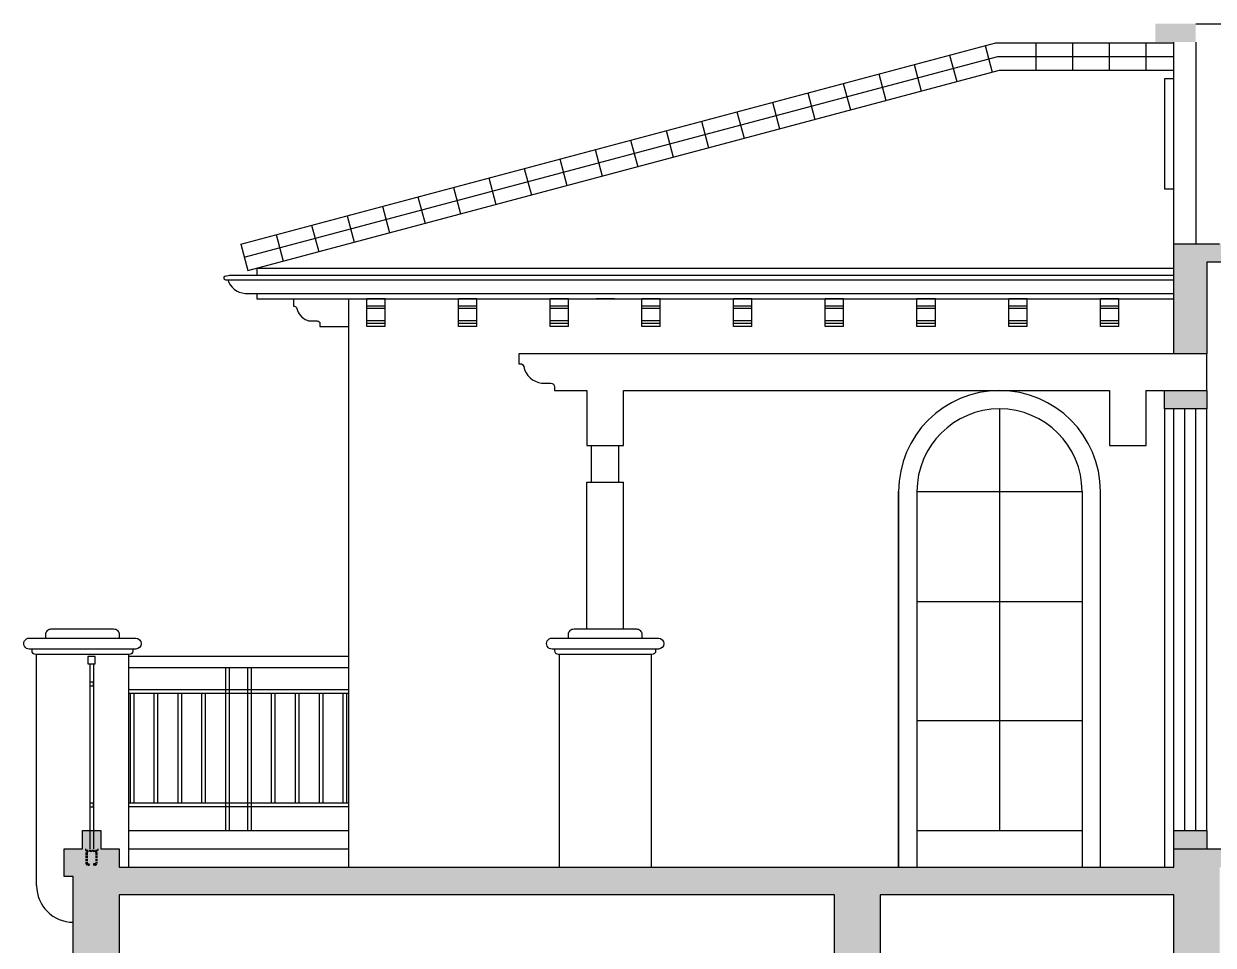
# Model space of a CAD drawing. Extents: x -34815 to 81416, y -425322 to 67478.
# Drawn here: x 21346 to 27831, y -358298 to -353273 of the extents above; entities that cross this region are included whole.
import ezdxf

# ---------------------------------------------------------------- set-up
doc = ezdxf.new("R2010")
doc.units = 0
doc.header["$LTSCALE"] = 1000
doc.header["$MEASUREMENT"] = 0
doc.linetypes.add('DASH', pattern=[0.35, 0.25, -0.1])
for name, color, linetype in [('column', 6, 'Continuous'), ('PUB_HATCH', 8, 'Continuous'), ('STAIR', 4, 'Continuous'), ('WINDOW', 4, 'Continuous')]:
    doc.layers.add(name, color=color, linetype=linetype)
doc.layers.add('WALL', color=2, linetype='Continuous', lineweight=25)

# ---------------------------------------------------------------- blocks, each defined once
blk = doc.blocks.new('esrty')
at = {"layer": 'STAIR'}
for p, q in [((-59919.04539442644, -198991.6190486444), (-61119.04539422953, -198991.6190478137)), ((-61119.0453942295, -199051.619052211), (-59919.04539442642, -199051.6190513768)), ((-60589.51203465063, -199051.6190518394), (-60589.51203464993, -199941.6190491894)), ((-60569.51203465008, -199051.6190518255), (-60569.51203465005, -199941.6190491838)), ((-60469.51203465075, -199051.619051749), (-60469.51203465002, -199941.6190491532)), ((-60449.51203465008, -199051.6190517351), (-60449.51203465008, -199941.6190491476)), ((-61119.0453942295, -199171.6190522116), (-59919.04539442642, -199171.6190513774)), ((-61119.04539422953, -199191.6190522117), (-59919.04539442642, -199191.6190513773)), ((-61109.51203465037, -199191.6190514888), (-61109.5120346499, -199791.6190489254)), ((-61089.5120346499, -199191.6190514756), (-61089.5120346499, -199791.6190489257)), ((-60979.5120346504, -199191.6190514888), (-60979.51203464993, -199791.6190489254)), ((-60959.51203464993, -199191.6190514756), (-60959.51203464993, -199791.6190489257)), ((-60849.51203465046, -199191.6190514887), (-60849.51203464999, -199791.6190489253)), ((-60829.51203464999, -199191.6190514755), (-60829.51203464999, -199791.6190489256)), ((-60719.51203465051, -199191.6190514886), (-60719.51203465005, -199791.6190489252)), ((-60699.51203465005, -199191.6190514754), (-60699.51203465005, -199791.6190489255)), ((-60339.51203465054, -199191.619051621), (-60339.51203464996, -199791.6190489252)), ((-60319.51203465002, -199191.6190516071), (-60319.51203465005, -199791.6190489252)), ((-60209.51203465054, -199191.6190514885), (-60209.51203465008, -199791.6190489251)), ((-60189.51203465008, -199191.6190514753), (-60189.51203465008, -199791.6190489253)), ((-60079.51203465057, -199191.6190514885), (-60079.51203465011, -199791.6190489251)), ((-60059.51203465011, -199191.6190514753), (-60059.51203465011, -199791.6190489253)), ((-59949.51203465063, -199191.6190514883), (-59949.51203465016, -199791.619048925)), ((-59929.51203465016, -199191.6190514752), (-59929.51203465016, -199791.6190489252)), ((-59919.04539442642, -199791.6190489252), (-61119.04539422953, -199791.6190489252)), ((-59919.04539442642, -199811.6190489252), (-61119.0453942295, -199811.6190489251))]:
    blk.add_line(p, q, dxfattribs=at)
blk = doc.blocks.new('l1')
for p, q in [((24573.70886571397, -180297.2629359415), (24533.70886566635, -180297.2629359415)), ((24533.70886566635, -180297.2629359415), (24533.70886566635, -180337.262935727)), ((24533.70886566635, -180337.262935727), (24573.70886571397, -180337.262935727)), ((24543.70886566635, -180337.2629357547), (24543.70886559646, -181347.2629359415)), ((24563.70886566635, -180337.2629357547), (24563.70886559645, -181347.2629359415)), ((24573.70886571397, -180337.262935727), (24573.70886571397, -180297.2629359415)), ((24563.70886571397, -180437.2629359415), (24543.70886566635, -180437.2629359415)), ((24543.70886566635, -180437.2629359415), (24543.70886566635, -180457.262935727)), ((24543.70886566635, -180457.262935727), (24563.70886571397, -180457.262935727)), ((24563.70886571397, -180457.262935727), (24563.70886571397, -180437.2629359415))]:
    blk.add_line(p, q)
at = {"color": 7, "linetype": 'DASH', "ltscale": 0.05}
for p, q in [((24519.90886370683, -181347.2629359415), (24519.90886370686, -181355.2629359415)), ((24587.50886603732, -181355.2629359415), (24519.90886370686, -181355.2629359416)), ((24522.50886603732, -181366.2629359416), (24522.50886603739, -181424.2629359416)), ((24528.50886603732, -181366.2629359417), (24528.50886603735, -181424.2629359415)), ((24571.50886603732, -181361.2629359415), (24533.50886603729, -181361.2629359417)), ((24576.50886603732, -181366.2629359415), (24576.50886603729, -181424.2629359415)), ((24582.50886603732, -181366.2629359416), (24582.50886603729, -181424.2629359415)), ((24587.50886603732, -181347.2629359415), (24587.50886603732, -181355.2629359415)), ((24533.50886603732, -181429.2629359415), (24540.5673244771, -181429.2629359415)), ((24533.50886603732, -181435.2629359415), (24540.5673244771, -181435.2629359415)), ((24540.5673244771, -181429.2629359415), (24540.5673244771, -181435.2629359415)), ((24563.81248619063, -181429.2629359415), (24563.81248619066, -181435.2629359415)), ((24571.50886603726, -181429.2629359415), (24563.81248619066, -181429.2629359415)), ((24571.50886603729, -181435.2629359415), (24563.81248619066, -181435.2629359415))]:
    blk.add_line(p, q, dxfattribs=at)
blk.add_lwpolyline([(24563.70886573678, -181097.2629359541), (24543.70886568916, -181097.2629359541), (24543.70886568916, -181117.2629357396), (24563.70886573678, -181117.2629357396)], close=True)
for centre, radius, start, end in [((24533.50886603729, -181366.2629359417), 11, 90, 180), ((24533.50886603729, -181366.2629359417), 5, 90, 180), ((24571.50886603732, -181366.2629359415), 11, 0, 90), ((24571.50886603732, -181366.2629359415), 5, 0, 90), ((24533.50886603732, -181424.2629359415), 11, 180, 270), ((24533.50886603732, -181424.2629359415), 5, 180, 270), ((24571.50886603729, -181424.2629359415), 5, 270, 0), ((24571.50886603729, -181424.2629359415), 11, 270, 0)]:
    blk.add_arc(centre, radius, start, end, dxfattribs=at)
blk = doc.blocks.new('GERSTR')
at = {"layer": 'STAIR'}
for p, q in [((35064.04963437317, -74093.32288400288), (34964.04963437319, -74093.32288400288)), ((34964.04963437319, -74243.32290891997), (34964.04963437318, -74093.32288400288)), ((35064.04963437318, -74243.32290891997), (35064.04963437318, -74093.32288400288)), ((35064.04963437317, -74133.32291146212), (34964.04963437318, -74133.32291146212)), ((35064.04963437316, -74145.14931555405), (34964.04963437319, -74145.14931555405)), ((35064.04963437318, -74213.3229117024), (34964.04963437318, -74213.3229117024)), ((35064.04963437319, -74228.32291170002), (34964.04963437319, -74228.32291170002)), ((35064.04963437318, -74243.32290891996), (34964.04963437319, -74243.32290891996))]:
    blk.add_line(p, q, dxfattribs=at)

msp = doc.modelspace()

# ---------------------------------------------------------------- hatches: boundary and pattern name
at = {"layer": 'PUB_HATCH'}
for points in [[(27735.63726582262, -353273.3739670537), (27515.63726581726, -353273.3739670545), (27515.63726581726, -353373.3739670545), (27735.63726582262, -353373.3739670545)], [(28465.61016636342, -354573.3739649699), (30315.6372658232, -354573.3739670533), (30565.6372658232, -354573.3739670533), (31060.69706635445, -354573.3739670533), (31060.69706635445, -355073.3739670533), (31432.74532204121, -355073.3739670533), (31432.74532204121, -354573.3739670533), (32176.05739754264, -354573.3739670533), (32176.05739754264, -354973.3739670533), (32575.76283365861, -354973.3739670533), (32575.76283365861, -354473.3739670533), (31214.05847055232, -354473.3739670533), (31214.05847055232, -354473.3739709315), (27865.63726582541, -354473.3739670528), (27615.63726582553, -354473.373967054), (27615.63726582227, -355073.373967054), (27615.63726582541, -355073.5995786173), (27795.61016580055, -355073.599844937), (27795.61016580055, -354573.3739642155), (28215.61016580055, -354573.3739646884), (28215.61016580055, -355073.3739670533), (28465.61016580032, -355073.3739670533)], [(27795.6303001435, -355273.5998449461), (27795.63726582262, -355373.3739670527), (27565.63726582541, -355373.3739670526), (27565.63726582541, -355273.5998449461)], [(21565.63726582215, -357773.3739670533), (21665.63726582215, -357773.3739670533), (21665.63726582378, -357673.3739675073), (21765.63726582215, -357673.3739675091), (21765.63726582215, -357773.3739670533), (21865.63726582215, -357773.3739670533), (21865.63726582204, -357873.3739670527), (27615.63726582541, -357873.3739670527), (27615.63726582541, -357773.3739670537), (32575.76283365861, -357773.3739670537), (32575.76283365861, -358273.3739670533), (32176.05739754264, -358273.3739670534), (32176.05739754264, -357873.3739670533), (30565.63726582262, -357873.3739670533), (30565.63726582262, -358373.3739670531), (30315.63726582262, -358373.3739670533), (30315.63726582262, -357873.3739670531), (27865.63726582541, -357873.3739670531), (27865.63726582541, -358373.3739670533), (27615.63726582541, -358373.3739670533), (27615.63726582541, -358023.3739670533), (26015.63726582215, -358023.3739670533), (26015.63726582215, -358373.3739670533), (25765.63726582215, -358373.3739670533), (25765.63726582215, -358023.3739670532), (21865.63726582215, -358023.3739670532), (21865.63726582215, -358373.3739670533), (21615.63726582215, -358373.3739670533), (21615.63726582215, -357923.3739675091), (21565.63726582215, -357923.3739675091)], [(27615.63726582541, -357673.3739670527), (27795.63726582262, -357673.3739670527), (27795.63726582262, -357773.3739670537), (27615.63726582541, -357773.3739670537)]]:
    msp.add_hatch(color=256, dxfattribs=at).paths.add_polyline_path(points)

# ---------------------------------------------------------------- linework, layer by layer
for p, q in [((27735.63726582262, -353273.3739670537), (30902.85057707666, -353273.3739670537)), ((22528.67722980701, -354474.5477244838), (26645.98182331922, -353376.5998328806)), ((26586.86397613224, -353392.3645921302), (26625.51337371627, -353537.2998330704)), ((26645.98182331922, -353376.5998328806), (27615.63837437122, -353376.5998328806)), ((26865.63837442896, -353526.5998328806), (26865.63837442896, -353376.5998328806)), ((27065.63837442896, -353526.5998328806), (27065.63837442896, -353376.5998328806)), ((27265.63837442896, -353526.5998328806), (27265.63837442896, -353376.5998328806)), ((27465.63837442896, -353526.5998328806), (27465.63837442896, -353376.5998328806)), ((22548.00192859909, -354547.0153449539), (26655.81009887415, -353451.5998328806)), ((26393.61698821199, -353443.8971222423), (26432.26638579601, -353588.8323631825)), ((26655.81009887415, -353451.5998328806), (27615.63837437122, -353451.5998328806)), ((22567.32662739104, -354619.482965424), (26665.63837442896, -353526.5998328806)), ((26007.12301237148, -353546.9621824665), (26045.77240995551, -353691.8974234067)), ((26200.37000029173, -353495.4296523544), (26239.01939787576, -353640.3648932946)), ((26665.63837442896, -353526.5998328806), (27615.63837437122, -353526.5998328806)), ((25813.87602445122, -353598.4947125785), (25852.52542203525, -353743.4299535187)), ((25620.62903653097, -353650.0272426906), (25659.278434115, -353794.9624836308)), ((25427.38204861071, -353701.5597728027), (25466.03144619474, -353846.4950137429)), ((25040.88807277021, -353804.6248330268), (25079.53747035423, -353949.560073967)), ((25234.13506069046, -353753.0923029148), (25272.78445827449, -353898.027543855)), ((24847.64108484995, -353856.1573631389), (24886.29048243398, -354001.0926040791)), ((24654.3940969297, -353907.689893251), (24693.04349451372, -354052.6251341912)), ((24461.14710900944, -353959.2224233631), (24499.79650659359, -354104.1576643033)), ((24074.65313316905, -354062.2874835872), (24113.30253075308, -354207.2227245274)), ((24267.9001210893, -354010.7549534751), (24306.54951867333, -354155.6901944153)), ((23881.40614524879, -354113.8200136993), (23920.05554283282, -354258.7552546395)), ((23688.15915732854, -354165.3525438114), (23726.80855491257, -354310.2877847516)), ((23301.66518148803, -354268.4176040355), (23340.31457907206, -354413.3528449757)), ((23494.91216940829, -354216.8850739234), (23533.56156699231, -354361.8203148636)), ((23108.41819356778, -354319.9501341476), (23147.0675911518, -354464.8853750878)), ((22915.17120564752, -354371.4826642597), (22953.82060323155, -354516.4179051999)), ((22721.92421772727, -354423.0151943718), (22760.5736153113, -354567.9504353119)), ((22528.67722980701, -354474.5477244838), (22567.32662739104, -354619.482965424))]:
    msp.add_line(p, q)
at = {"layer": 'column'}
for points in [[(27615.63726582227, -355073.373967054), (27615.63726582541, -354473.373967054), (27865.63726582541, -354473.3739670533)], [(28215.61016580055, -354573.3739646884), (27795.61016580055, -354573.3739642155), (27795.61016580055, -355073.5998449461), (27615.63726582541, -355073.5998449461), (27615.63726582541, -354473.373967054)], [(27795.6303001435, -355273.5998449461), (27795.63726582262, -355373.3739670527), (27565.63726582541, -355373.3739670526), (27565.63726582541, -355273.5998449461), (27795.6303001435, -355273.5998449461)], [(21565.63726582215, -357773.3739670533), (21665.63726582215, -357773.3739670533), (21665.63726582378, -357673.3739675073), (21765.63726582215, -357673.3739675091), (21765.63726582215, -357773.3739670533), (21865.63726582215, -357773.3739670533), (21865.63726582204, -357873.3739670527), (27615.63726582541, -357873.3739670527), (27615.63726582541, -357773.3739670537), (32575.76283365861, -357773.3739670537), (32575.76283365861, -358273.3739670533), (32176.05739754264, -358273.3739670534), (32176.05739754264, -357873.3739670533), (30565.63726582262, -357873.3739670533), (30565.63726582262, -358373.3739670531)], [(21615.63726582215, -358373.3739670533), (21615.63726582215, -357923.3739675091), (21565.63726582215, -357923.3739675091), (21565.63726582215, -357773.3739670533)], [(25765.63726582215, -358373.3739670533), (25765.63726582215, -358023.3739670532), (21865.63726582215, -358023.3739670532), (21865.63726582215, -358373.3739670533)], [(27615.63726582541, -358373.3739670533), (27615.63726582541, -358023.3739670533), (26015.63726582215, -358023.3739670533), (26015.63726582215, -358373.3739670533)]]:
    msp.add_lwpolyline(points, dxfattribs=at)
msp.add_lwpolyline([(27795.61016580055, -355073.599844937), (24045.63837320847, -355073.5995848978), (24045.63836951007, -355126.933178018), (24051.76122574054, -355126.9331780179, -0.3530653597531145), (24071.30846943613, -355142.701716814, 0.3139577765269507), (24169.04001757747, -355233.599845005), (24218.97170675884, -355233.5998450014, -0.4142135623813362), (24238.97170675884, -355253.5998449991), (24238.97170676023, -355273.5998449461), (24415.64024719223, -355273.5998451041), (24415.64024719223, -355573.6012221309), (24615.64024662622, -355573.6012221309), (24615.64024662622, -355273.5998449461), (27265.63731578086, -355273.5998449461), (27265.63731578086, -355573.6012221309), (27465.63731552777, -355573.6012221309), (27465.63731552777, -355273.5998449461), (27795.6303001435, -355273.5998449461), (27795.61016137572, -355073.599844937)], format="xyb", dxfattribs=at)
at = {"layer": 'STAIR'}
for p, q in [((22442.85414654983, -354649.328898588), (22467.19798592071, -354643.8059865932)), ((22467.19798592071, -354643.8059865932), (27615.6372658246, -354643.8059865932)), ((22615.6383743711, -354606.599832896), (27615.63837437122, -354606.599832896)), ((22445.44313271332, -354668.98815683), (22457.6194073176, -354668.98815683)), ((22457.6194073176, -354668.98815683), (27615.63726582448, -354668.98815683)), ((22551.89542437124, -354743.6410039006), (27615.63726582401, -354743.6410039006)), ((23115.63843799802, -354773.599832896), (23115.6372658225, -357873.3739670527)), ((24565.63836241642, -354773.599807262), (24465.63836241642, -354773.599807262)), ((27565.63726582541, -355373.3739670527), (27565.63726582518, -357873.3739670533)), ((24440.64024674543, -355773.3108059054), (24440.64024692401, -355573.6012221309)), ((24590.64024659642, -355773.3108059053), (24590.64024662622, -355573.3108056669)), ((24415.64019737125, -356573.3107951743), (24415.64019720349, -355773.3108059054)), ((24415.64019713167, -355773.3108059054), (24615.64019692305, -355773.3108059054)), ((24615.64019717474, -356573.3107955149), (24615.64019692305, -355773.3108059054)), ((26115.50273196574, -355823.5942583156), (26115.50273196574, -357873.3739670527)), ((26115.50273196574, -357873.3739670527), (26115.50273196574, -355823.5942583156)), ((26215.50273196574, -355823.5942583156), (26215.50273196574, -357873.3739670527)), ((27115.50273196574, -355823.5942583156), (27115.50273196562, -357873.3739670527)), ((27215.50273196585, -357873.3739670527), (27215.50273196574, -355823.5942583156)), ((21465.75501789502, -356623.3739669694), (21865.75501789525, -356623.3739672492)), ((24315.63726588595, -356623.3739669694), (24715.63726588595, -356623.3739672492)), ((21940.7541060471, -356683.3739667235), (21390.75410610763, -356683.3739667235)), ((21415.75501782331, -357973.3770683846), (21415.75501792692, -356713.3739670013)), ((21915.75501786312, -356713.3739663446), (21915.75501781516, -357873.3739670527)), ((24790.63635403803, -356683.3739667235), (24240.63635409856, -356683.3739667235)), ((24265.63726582238, -357873.373967053), (24265.63726591761, -356713.3739670013)), ((24765.63726585382, -356713.3739663446), (24765.63726580609, -357873.3739670527)), ((21915.75501782354, -357673.3739675091), (23115.63726582262, -357673.3739675091)), ((21915.75501786289, -357673.3739680494), (23115.7550176658, -357673.3739677149)), ((21915.75501781935, -357773.3739860053), (23115.63730363734, -357773.3744397392)), ((24265.63726581424, -358023.3770683846), (24265.63726581424, -358023.373967053))]:
    msp.add_line(p, q, dxfattribs=at)
for points in [[(22615.6383743711, -354606.599832896), (22615.6383743711, -354643.8059865932)], [(22615.6383743711, -354743.6410039006), (22615.6383743711, -354773.599832896), (27615.63837437122, -354773.599832896)]]:
    msp.add_lwpolyline(points, dxfattribs=at)
msp.add_lwpolyline([(22815.63949907187, -354773.599832896), (22815.63949629827, -354813.5998333579), (22820.23163847136, -354813.5998333578, -0.3530653596665165), (22834.89207124175, -354825.4262374498, 0.2506235875314674), (22889.86081295088, -354890.1187980631, 0.09411395690037042), (22908.19073234894, -354893.5998335982), (22945.6394992331, -354893.5998335954, -0.4142135623949205), (22960.63949923462, -354908.5998335957), (22960.63949926861, -354923.5998308157), (23115.63836241642, -354923.5998308157)], format="xyb", dxfattribs=at)
for points in [[(21920.75592967938, -356713.37396697), (21410.75410611043, -356713.3739670531, -0.4142135624276505), (21390.75410610763, -356693.3739670531), (21390.75410610763, -356683.3739667235), (21375.75410584104, -356683.3739671562, -1.000000029418152), (21375.75410587527, -356623.3739669694), (21465.75501789502, -356623.3739669694), (21465.75501789502, -356603.3739668043, -0.4142135628777349), (21495.75501794671, -356573.3739668043), (21835.76055469504, -356573.3739673152, -0.4142676188953636), (21865.75501789525, -356603.3739668043), (21865.75501789525, -356623.3739672492), (21955.75410636282, -356623.3739670507, -0.9999434666636139), (21955.75749859121, -356683.3739669644), (21940.7541060471, -356683.3739667235), (21940.7541060471, -356693.3739670531, -0.414186856148508), (21920.75592967938, -356713.37396697)], [(24770.63817767031, -356713.37396697), (24260.63635410136, -356713.3739670531, -0.4142135624276505), (24240.63635409856, -356693.3739670531), (24240.63635409856, -356683.3739667235), (24225.63635383174, -356683.3739671562, -1.000000029418152), (24225.63635386596, -356623.3739669694), (24315.63726588595, -356623.3739669694), (24315.63726588595, -356603.3739668043, -0.4142135628777349), (24345.63726593764, -356573.3739668043), (24685.64280268573, -356573.3739673152, -0.4142676188953636), (24715.63726588618, -356603.3739668043), (24715.63726588595, -356623.3739672492), (24805.63635435374, -356623.3739670507, -0.9999434666636139), (24805.63974658214, -356683.3739669644), (24790.63635403803, -356683.3739667235), (24790.63635403803, -356693.3739670531, -0.414186856148508), (24770.63817767031, -356713.37396697)]]:
    msp.add_lwpolyline(points, format="xyb", close=True, dxfattribs=at)
for centre, radius, start, end in [((22445.44233696174, -354658.9881568616), 9.999999999999998, 104.9999997679864, 270.0045593180284), ((22560.22908263246, -354636.2616887568), 107.7022153010912, 197.6896326486039, 265.5621971520332), ((26665.50273196574, -355823.5942583156), 550, 0, 180), ((26665.50273196574, -355823.5942583156), 450, 0, 180), ((21615.75501779933, -357973.3739669113), 200, 180, 269.9662665408439)]:
    msp.add_arc(centre, radius, start, end, dxfattribs=at)
at = {"layer": 'WALL'}
for p, q in [((27615.63726582541, -357773.3739670527), (27615.63726582541, -357673.3739670527)), ((27615.63726582541, -357673.3739670527), (27795.63726582262, -357673.3739670527)), ((27795.63726582262, -357673.3739670527), (27795.63726582262, -357773.3739670527))]:
    msp.add_line(p, q, dxfattribs=at)
for points in [[(27615.63726582541, -354473.3739670537), (27615.63726581784, -353373.3739670545)], [(27735.63726582262, -353373.3739670545), (27735.63726582262, -353373.3739670537), (27735.63726582332, -353373.3739670545), (27735.63726582262, -354473.3739670537)]]:
    msp.add_lwpolyline(points, dxfattribs=at)
at = {"layer": 'WINDOW'}
for p, q in [((26665.50273196574, -355373.5942583156), (26665.50273196562, -357673.5942583156)), ((27615.63726582541, -357673.3739670527), (27615.63726582541, -355373.3739670527)), ((27675.63726582541, -357673.3739670527), (27675.63726582541, -355373.3739670527)), ((27735.63726582262, -357673.3739670527), (27735.63726582262, -355373.3739670527)), ((27795.63726582262, -357673.3739670527), (27795.63726582262, -355373.3739670527)), ((26215.50273196574, -355823.5942583156), (27115.50273196574, -355823.5942583156)), ((26215.50273196574, -356423.5942583156), (27115.50273196574, -356423.5942583156)), ((26215.50273196574, -357073.5942583156), (27115.50273196574, -357073.5942583156)), ((26215.50273196574, -357673.5942583156), (27115.50273196574, -357673.5942583156))]:
    msp.add_line(p, q, dxfattribs=at)
msp.add_lwpolyline([(27615.6383743711, -353573.9190538881), (27565.63837437087, -353573.9190538881), (27565.63837437087, -354173.9190538881), (27615.6383743711, -354173.9190538881)], dxfattribs=at)

# ---------------------------------------------------------------- block references
for name, p in [('GERSTR', (-11748.41135081509, -280680.27671103)), ('GERSTR', (-11248.41135081509, -280680.27671103)), ('GERSTR', (-10748.41135081509, -280680.27671103)), ('GERSTR', (-10248.41135081509, -280680.27671103)), ('GERSTR', (-9748.411350815091, -280680.27671103)), ('GERSTR', (-9248.411350815091, -280680.27671103)), ('GERSTR', (-8748.411350815091, -280680.27671103)), ('GERSTR', (-8248.411350815091, -280680.27671103)), ('GERSTR', (-7748.411350815091, -280680.27671103)), ('l1', (-2838.071599048213, -176426.1110323498))]:
    msp.add_blockref(name, p)
at = {"layer": 'WALL'}
msp.add_blockref('esrty', (83034.80041209213, -157731.754918711), dxfattribs=at)

doc.saveas('drawing.dxf')
